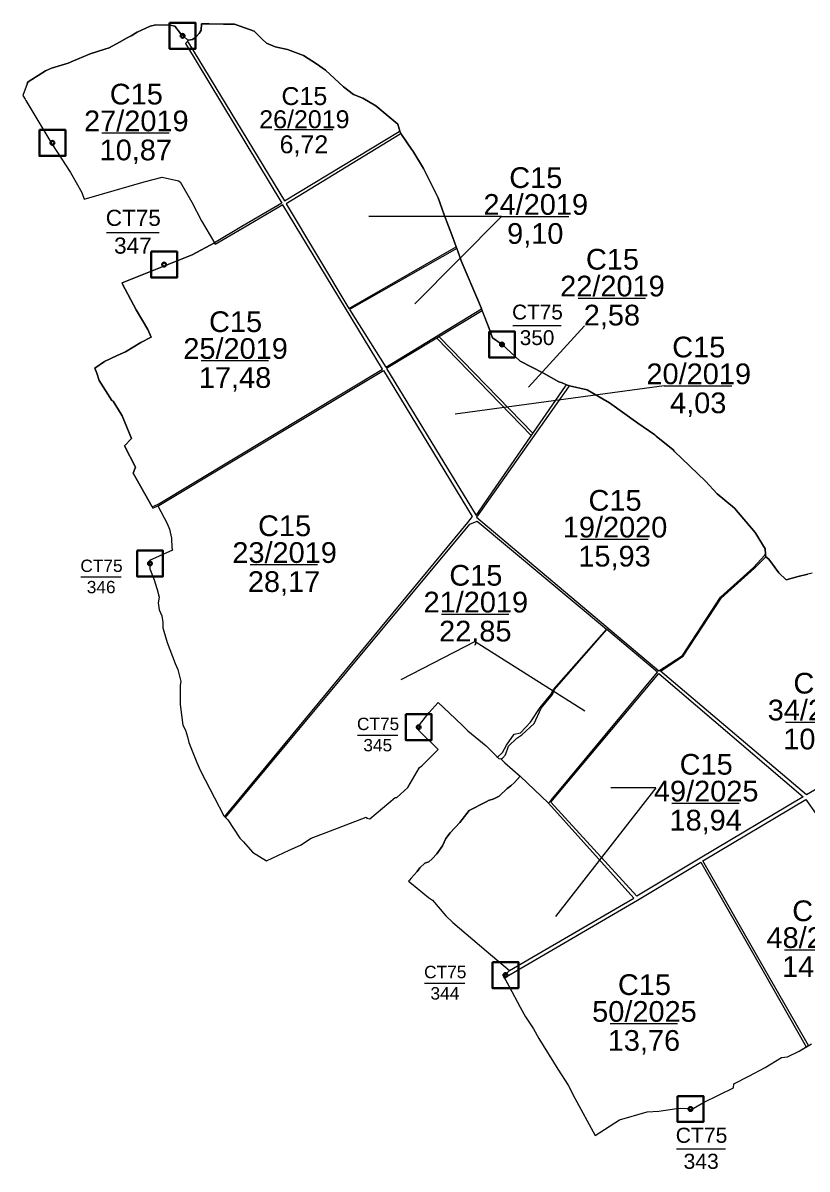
# Model space of a CAD drawing. Header units: metres. Extents: x 417346 to 423194, y 1532618 to 1536698.
# Drawn here: x 420105 to 421620, y 1532618 to 1534832 of the extents above; entities that cross this region are included whole.
import ezdxf
from ezdxf.enums import TextEntityAlignment as Align

# ---------------------------------------------------------------- set-up
doc = ezdxf.new("R2010")
doc.units = ezdxf.units.M
doc.header["$MEASUREMENT"] = 0
doc.linetypes.add('DGN Style 1', pattern=[5.902559, 0.009821, -5.892738])
doc.layers.add('RanhFour', color=7, linetype='Continuous', lineweight=0)
doc.styles.add('Style-Arial', font='arial.ttf')

# ---------------------------------------------------------------- blocks, each defined once
blk = doc.blocks.new('*U0')
at = {"color": 0, "linetype": 'Continuous', "lineweight": -2, "ltscale": 10, "flags": 128}
blk.add_lwpolyline([(-150, 150), (150, 150), (150, -150), (-150, -150), (-150, 150)], close=True, dxfattribs=at)
at = {"color": 0, "linetype": 'Continuous', "lineweight": -2, "ltscale": 10}
blk.add_circle((-0.02828, 0.016065), 22.5, dxfattribs=at)
blk = doc.blocks.new('*U31')
at = {"layer": 'RanhFour', "color": 3, "linetype": 'Continuous', "lineweight": 13}
blk.add_line((-66.520877, -1.660429), (63.750129, -1.660429), dxfattribs=at)
at = {"layer": 'RanhFour', "color": 3, "linetype": 'Continuous', "lineweight": 13, "style": 'Style-Arial'}
blk.add_text('10,87', height=40, dxfattribs=at).set_placement((-1.025137, -54.422685), align=Align.CENTER)
at = {"layer": 'RanhFour', "color": 3, "linetype": 'Continuous', "lineweight": 13, "insert": (-0.000029, 1.089388), "char_height": 40, "attachment_point": 8, "line_spacing_factor": 0.776524, "style": 'Style-Arial'}
blk.add_mtext('C15\\P27/2019', dxfattribs=at)
blk = doc.blocks.new('*U32')
at = {"layer": 'RanhFour', "color": 3, "linetype": 'Continuous', "lineweight": 13}
blk.add_line((-66.520877, -1.660429), (63.750129, -1.660429), dxfattribs=at)
at = {"layer": 'RanhFour', "color": 3, "linetype": 'Continuous', "lineweight": 13, "style": 'Style-Arial'}
blk.add_text('17,48', height=40, dxfattribs=at).set_placement((-1.025137, -54.422685), align=Align.CENTER)
at = {"layer": 'RanhFour', "color": 3, "linetype": 'Continuous', "lineweight": 13, "insert": (-0.000029, 1.089388), "char_height": 40, "attachment_point": 8, "line_spacing_factor": 0.776524, "style": 'Style-Arial'}
blk.add_mtext('C15\\P25/2019', dxfattribs=at)
blk = doc.blocks.new('*U33')
at = {"layer": 'RanhFour', "color": 3, "linetype": 'Continuous', "lineweight": 13}
blk.add_line((-66.520877, -1.660429), (63.750129, -1.660429), dxfattribs=at)
at = {"layer": 'RanhFour', "color": 3, "linetype": 'Continuous', "lineweight": 13, "style": 'Style-Arial'}
blk.add_text('9,10', height=40, dxfattribs=at).set_placement((-1.025137, -54.422685), align=Align.CENTER)
at = {"layer": 'RanhFour', "color": 3, "linetype": 'Continuous', "lineweight": 13, "insert": (-0.000029, 1.089388), "char_height": 40, "attachment_point": 8, "line_spacing_factor": 0.776524, "style": 'Style-Arial'}
blk.add_mtext('C15\\P24/2019', dxfattribs=at)
blk = doc.blocks.new('*U34')
at = {"layer": 'RanhFour', "color": 3, "linetype": 'Continuous', "lineweight": 13}
blk.add_line((-66.520877, -1.660429), (63.750129, -1.660429), dxfattribs=at)
at = {"layer": 'RanhFour', "color": 3, "linetype": 'Continuous', "lineweight": 13, "style": 'Style-Arial'}
blk.add_text('2,58', height=40, dxfattribs=at).set_placement((-1.025137, -54.422685), align=Align.CENTER)
at = {"layer": 'RanhFour', "color": 3, "linetype": 'Continuous', "lineweight": 13, "insert": (-0.000029, 1.089388), "char_height": 40, "attachment_point": 8, "line_spacing_factor": 0.776524, "style": 'Style-Arial'}
blk.add_mtext('C15\\P22/2019', dxfattribs=at)
blk = doc.blocks.new('*U35')
at = {"layer": 'RanhFour', "color": 3, "linetype": 'Continuous', "lineweight": 13}
blk.add_line((-66.520877, -1.660429), (63.750129, -1.660429), dxfattribs=at)
at = {"layer": 'RanhFour', "color": 3, "linetype": 'Continuous', "lineweight": 13, "style": 'Style-Arial'}
blk.add_text('4,03', height=40, dxfattribs=at).set_placement((-1.025137, -54.422685), align=Align.CENTER)
at = {"layer": 'RanhFour', "color": 3, "linetype": 'Continuous', "lineweight": 13, "insert": (-0.000029, 1.089388), "char_height": 40, "attachment_point": 8, "line_spacing_factor": 0.776524, "style": 'Style-Arial'}
blk.add_mtext('C15\\P20/2019', dxfattribs=at)
blk = doc.blocks.new('*U36')
at = {"layer": 'RanhFour', "color": 3, "linetype": 'Continuous', "lineweight": 13}
blk.add_line((-66.520877, -1.660429), (63.750129, -1.660429), dxfattribs=at)
at = {"layer": 'RanhFour', "color": 3, "linetype": 'Continuous', "lineweight": 13, "style": 'Style-Arial'}
blk.add_text('15,93', height=40, dxfattribs=at).set_placement((-1.025137, -54.422685), align=Align.CENTER)
at = {"layer": 'RanhFour', "color": 3, "linetype": 'Continuous', "lineweight": 13, "insert": (-0.000029, 1.089388), "char_height": 40, "attachment_point": 8, "line_spacing_factor": 0.776524, "style": 'Style-Arial'}
blk.add_mtext('C15\\P19/2020', dxfattribs=at)
blk = doc.blocks.new('*U37')
at = {"layer": 'RanhFour', "color": 3, "linetype": 'Continuous', "lineweight": 13}
blk.add_line((-66.520877, -1.660429), (63.750129, -1.660429), dxfattribs=at)
at = {"layer": 'RanhFour', "color": 3, "linetype": 'Continuous', "lineweight": 13, "style": 'Style-Arial'}
blk.add_text('28,17', height=40, dxfattribs=at).set_placement((-1.025137, -54.422685), align=Align.CENTER)
at = {"layer": 'RanhFour', "color": 3, "linetype": 'Continuous', "lineweight": 13, "insert": (-0.000029, 1.089388), "char_height": 40, "attachment_point": 8, "line_spacing_factor": 0.776524, "style": 'Style-Arial'}
blk.add_mtext('C15\\P23/2019', dxfattribs=at)
blk = doc.blocks.new('*U38')
at = {"layer": 'RanhFour', "color": 3, "linetype": 'Continuous', "lineweight": 13}
blk.add_line((-66.520877, -1.660429), (63.750129, -1.660429), dxfattribs=at)
at = {"layer": 'RanhFour', "color": 3, "linetype": 'Continuous', "lineweight": 13, "style": 'Style-Arial'}
blk.add_text('22,85', height=40, dxfattribs=at).set_placement((-1.025137, -54.422685), align=Align.CENTER)
at = {"layer": 'RanhFour', "color": 3, "linetype": 'Continuous', "lineweight": 13, "insert": (-0.000029, 1.089388), "char_height": 40, "attachment_point": 8, "line_spacing_factor": 0.776524, "style": 'Style-Arial'}
blk.add_mtext('C15\\P21/2019', dxfattribs=at)
blk = doc.blocks.new('*U40')
at = {"layer": 'RanhFour', "color": 3, "linetype": 'Continuous', "lineweight": 13}
blk.add_line((-66.520877, -1.660429), (63.750129, -1.660429), dxfattribs=at)
at = {"layer": 'RanhFour', "color": 3, "linetype": 'Continuous', "lineweight": 13, "style": 'Style-Arial'}
blk.add_text('10,04', height=40, dxfattribs=at).set_placement((-1.025137, -54.422685), align=Align.CENTER)
at = {"layer": 'RanhFour', "color": 3, "linetype": 'Continuous', "lineweight": 13, "insert": (-0.000029, 1.089388), "char_height": 40, "attachment_point": 8, "line_spacing_factor": 0.776524, "style": 'Style-Arial'}
blk.add_mtext('C15\\P34/2024', dxfattribs=at)
blk = doc.blocks.new('*U41')
at = {"layer": 'RanhFour', "color": 3, "linetype": 'Continuous', "lineweight": 13}
blk.add_line((-66.520877, -1.660429), (63.750129, -1.660429), dxfattribs=at)
at = {"layer": 'RanhFour', "color": 3, "linetype": 'Continuous', "lineweight": 13, "style": 'Style-Arial'}
blk.add_text('13,76', height=40, dxfattribs=at).set_placement((-1.025137, -54.422685), align=Align.CENTER)
at = {"layer": 'RanhFour', "color": 3, "linetype": 'Continuous', "lineweight": 13, "insert": (-0.000029, 1.089388), "char_height": 40, "attachment_point": 8, "line_spacing_factor": 0.776524, "style": 'Style-Arial'}
blk.add_mtext('C15\\P50/2025', dxfattribs=at)
blk = doc.blocks.new('*U42')
at = {"layer": 'RanhFour', "color": 3, "linetype": 'Continuous', "lineweight": 13}
blk.add_line((-66.520877, -1.660429), (63.750129, -1.660429), dxfattribs=at)
at = {"layer": 'RanhFour', "color": 3, "linetype": 'Continuous', "lineweight": 13, "style": 'Style-Arial'}
blk.add_text('14,18', height=40, dxfattribs=at).set_placement((-1.025137, -54.422685), align=Align.CENTER)
at = {"layer": 'RanhFour', "color": 3, "linetype": 'Continuous', "lineweight": 13, "insert": (-0.000029, 1.089388), "char_height": 40, "attachment_point": 8, "line_spacing_factor": 0.776524, "style": 'Style-Arial'}
blk.add_mtext('C15\\P48/2025', dxfattribs=at)
blk = doc.blocks.new('*U72')
at = {"layer": 'RanhFour', "color": 3, "linetype": 'Continuous', "lineweight": 13}
blk.add_line((-66.520877, -1.660429), (63.750129, -1.660429), dxfattribs=at)
at = {"layer": 'RanhFour', "color": 3, "linetype": 'Continuous', "lineweight": 13, "style": 'Style-Arial'}
for s, p in [('CT75', (-0.000029, 14.422722)), ('347', (-1.025137, -54.422685))]:
    blk.add_text(s, height=40, dxfattribs=at).set_placement(p, align=Align.CENTER)
blk = doc.blocks.new('*U74')
at = {"layer": 'RanhFour', "color": 3, "linetype": 'Continuous', "lineweight": 13}
blk.add_line((-66.520877, -1.660429), (63.750129, -1.660429), dxfattribs=at)
at = {"layer": 'RanhFour', "color": 3, "linetype": 'Continuous', "lineweight": 13, "style": 'Style-Arial'}
for s, p in [('CT75', (-0.000029, 14.422722)), ('350', (-1.025137, -54.422685))]:
    blk.add_text(s, height=40, dxfattribs=at).set_placement(p, align=Align.CENTER)
blk = doc.blocks.new('*U75')
at = {"layer": 'RanhFour', "color": 3, "linetype": 'Continuous', "lineweight": 13}
blk.add_line((-66.520877, -1.660429), (63.750129, -1.660429), dxfattribs=at)
at = {"layer": 'RanhFour', "color": 3, "linetype": 'Continuous', "lineweight": 13, "style": 'Style-Arial'}
for s, p in [('CT75', (-0.000029, 14.422722)), ('346', (-1.025137, -54.422685))]:
    blk.add_text(s, height=40, dxfattribs=at).set_placement(p, align=Align.CENTER)
blk = doc.blocks.new('*U76')
at = {"layer": 'RanhFour', "color": 3, "linetype": 'Continuous', "lineweight": 13}
blk.add_line((-66.520877, -1.660429), (63.750129, -1.660429), dxfattribs=at)
at = {"layer": 'RanhFour', "color": 3, "linetype": 'Continuous', "lineweight": 13, "style": 'Style-Arial'}
for s, p in [('CT75', (-0.000029, 14.422722)), ('345', (-1.025137, -54.422685))]:
    blk.add_text(s, height=40, dxfattribs=at).set_placement(p, align=Align.CENTER)
blk = doc.blocks.new('*U79')
at = {"layer": 'RanhFour', "color": 3, "linetype": 'Continuous', "lineweight": 13}
blk.add_line((-66.520877, -1.660429), (63.750129, -1.660429), dxfattribs=at)
at = {"layer": 'RanhFour', "color": 3, "linetype": 'Continuous', "lineweight": 13, "style": 'Style-Arial'}
for s, p in [('CT75', (-0.000029, 14.422722)), ('344', (-1.025137, -54.422685))]:
    blk.add_text(s, height=40, dxfattribs=at).set_placement(p, align=Align.CENTER)
blk = doc.blocks.new('*U80')
at = {"layer": 'RanhFour', "color": 3, "linetype": 'Continuous', "lineweight": 13}
blk.add_line((-66.520877, -1.660429), (63.750129, -1.660429), dxfattribs=at)
at = {"layer": 'RanhFour', "color": 3, "linetype": 'Continuous', "lineweight": 13, "style": 'Style-Arial'}
for s, p in [('CT75', (-0.000029, 14.422722)), ('343', (-1.025137, -54.422685))]:
    blk.add_text(s, height=40, dxfattribs=at).set_placement(p, align=Align.CENTER)
blk = doc.blocks.new('*U89')
at = {"layer": 'RanhFour', "color": 3, "linetype": 'Continuous', "lineweight": 13}
blk.add_line((-66.520877, -1.660429), (63.750129, -1.660429), dxfattribs=at)
at = {"layer": 'RanhFour', "color": 3, "linetype": 'Continuous', "lineweight": 13, "style": 'Style-Arial'}
blk.add_text('6,72', height=40, dxfattribs=at).set_placement((-1.025137, -54.422685), align=Align.CENTER)
at = {"layer": 'RanhFour', "color": 3, "linetype": 'Continuous', "lineweight": 13, "insert": (-0.000029, 1.089388), "char_height": 40, "attachment_point": 8, "line_spacing_factor": 0.776524, "style": 'Style-Arial'}
blk.add_mtext('C15\\P26/2019', dxfattribs=at)

msp = doc.modelspace()

# ---------------------------------------------------------------- linework, layer by layer
at = {"layer": 'RanhFour', "color": 3, "linetype": 'Continuous', "lineweight": 0}
for p, q in [((420449.51, 1534817.34), (420450.35, 1534829.58)), ((420450.35, 1534829.58), (420465.337, 1534830.002)), ((420423.561, 1534795.659), (420425.34, 1534798.17)), ((420425.34, 1534798.17), (420433.16, 1534799.55)), ((420647.16, 1534768.94), (420672.49, 1534752.58)), ((420833.7236, 1534622.8112), (420835.317, 1534617.726)), ((420879.353, 1534550.414), (420907.386, 1534494.035)), ((420907.386, 1534494.035), (420919.343, 1534461.003)), ((420990.5606, 1534281.4674), (420991.4189, 1534279.269)), ((420991.4189, 1534279.269), (420992.8143, 1534275.6949)), ((421155.187, 1534132.406), (421161.024, 1534130.713)), ((421479.71, 1533893.96), (421519.81, 1533847.57)), ((421540.079, 1533805.369), (421540.74, 1533800.254)), ((421232.569, 1533660.248), (421233.4075, 1533659.5674)), ((421066.08, 1533376.39), (421120.7923, 1533324.3574)), ((420494.6651, 1533298.8816), (420496.7304, 1533296.7011)), ((421035.4217, 1532987.0819), (421044.551, 1532969.965)), ((421618.5418, 1532853.6503), (421623.2536, 1532856.4448))]:
    msp.add_line(p, q, dxfattribs=at)
at = {"layer": 'RanhFour', "color": 7, "linetype": 'Continuous', "lineweight": 0}
for p, q in [((421029.627425, 1534457.64141), (420773.465519, 1534457.64141)), ((421029.627425, 1534457.64141), (420862.320191, 1534288.991894)), ((421190.18491, 1534246.750923), (421081.955911, 1534127.827181)), ((421087.761237, 1534034.28581), (420905.153249, 1534222.794374)), ((420909.440299, 1534225.439548), (421091.376272, 1534038.586652)), ((421344.436377, 1534130.451136), (420940.322901, 1534075.71453)), ((420979.354405, 1533636.73568), (420835.434304, 1533562.605352)), ((420979.354405, 1533636.73568), (421190.85299, 1533502.47537)), ((421327.809438, 1533354.154748), (421134.06617, 1533105.61749)), ((421327.809438, 1533354.154748), (421240.959008, 1533354.154748))]:
    msp.add_line(p, q, dxfattribs=at)
at = {"layer": 'RanhFour', "color": 3, "linetype": 'DGN Style 1', "lineweight": 0}
msp.add_line((421022.0042, 1533413.5418), (421029.6076, 1533408.7068), dxfattribs=at)
at = {"layer": 'RanhFour', "color": 3, "linetype": 'Continuous', "lineweight": 13}
msp.add_line((421358.828305, 1533324.375325), (421489.099311, 1533324.375325), dxfattribs=at)
at = {"layer": 'RanhFour', "color": 3, "linetype": 'Continuous', "lineweight": 13, "flags": 128}
msp.add_lwpolyline([(421629.88, 1533768.76), (421602.98, 1533762.35), (421579.7, 1533755.51), (421565.738, 1533769.045), (421546.604, 1533795.527), (421540.74, 1533800.254), (421540.079, 1533805.369), (421538.9726, 1533815.5626), (421519.81, 1533847.57), (421479.71, 1533893.96), (421446.74, 1533921.74), (421424.02, 1533946.27), (421363.27, 1534004.06), (421361.82, 1534006.63), (421328.48, 1534033.47), (421326.11, 1534036.03), (421293.029, 1534058.541), (421238.245, 1534097.981), (421206.6219, 1534116.2576), (421195.411, 1534122.737), (421161.024, 1534130.713), (421155.187, 1534132.406), (421147.063, 1534136.344), (421140.994, 1534138.451), (421111.2364, 1534155.0272), (421066.086, 1534178.266), (421038.794, 1534203.229), (421031.153, 1534210.649), (421012.561, 1534223.191), (421006.147, 1534241.545), (420990.5606, 1534281.4674), (420986.338, 1534292.283), (420952.207, 1534371.746), (420943.5507, 1534396.1781), (420943.0412, 1534397.6161), (420942.5325, 1534399.0518), (420936.093, 1534417.227), (420919.343, 1534461.003), (420907.386, 1534494.035), (420879.353, 1534550.414), (420858.362, 1534584.195), (420857.422, 1534585.898), (420835.317, 1534617.726), (420833.7236, 1534622.8112), (420829.7, 1534636.18), (420787.1, 1534671.46), (420761.95, 1534686.54), (420743.88, 1534693.62), (420724.47, 1534708.2), (420689.7, 1534740.48), (420672.49, 1534752.58), (420647.16, 1534768.94), (420616.23, 1534780.43), (420592.92, 1534785.58), (420575.86, 1534792.51), (420567.14, 1534800.97), (420551.98, 1534815.54), (420513.8626, 1534829.438), (420492.802, 1534829.001), (420465.337, 1534830.002), (420450.35, 1534829.58), (420449.51, 1534817.34), (420445.74, 1534811.13), (420439.49, 1534804.35), (420433.16, 1534799.55), (420425.34, 1534798.17), (420423.16, 1534799.16), (420409.65, 1534810.93), (420398.96, 1534825.15), (420389.87, 1534827.18), (420362.46, 1534827.98), (420351.08, 1534825.09), (420326.4, 1534813.52), (420314.27, 1534806.38), (420306.52, 1534802.87), (420292.22, 1534794.3), (420271.99, 1534783.71), (420263.43, 1534780.99), (420235.45, 1534771.96), (420226.45, 1534768.02), (420203.23, 1534758.14), (420193.1, 1534754.13), (420160.73, 1534743.98), (420149.36, 1534738.77), (420115.32, 1534718.1), (420114.18, 1534716.04), (420113.37, 1534713.67), (420105.442, 1534691.168), (420109.806, 1534684.014), (420111.022, 1534681.783), (420161.61, 1534598.05), (420197.57, 1534542.83), (420219.2, 1534503.9), (420223.93, 1534491.44), (420339.37, 1534524.56), (420374.132, 1534533.824), (420406.281, 1534526.599), (420409.197, 1534524.911), (420431.73, 1534485.4), (420450.24, 1534449.53), (420475.2487, 1534406.4879), (420432.38, 1534383.81), (420296.84, 1534329.24), (420297.78, 1534327.15), (420324.3099, 1534277.096), (420346.94, 1534239.4), (420352.97, 1534224.57), (420333.52, 1534214.3), (420303.81, 1534196.2), (420287.66, 1534189.33), (420262.83, 1534177.63), (420244.6, 1534164.98), (420247.91, 1534155.03), (420252.72, 1534140.6), (420277.281, 1534102.337), (420279.729, 1534101.031), (420295.544, 1534075.915), (420297.345, 1534072.46), (420315.127, 1534028.533), (420301.4794, 1534014.6946), (420322.841, 1533973.36), (420318.108, 1533961.613), (420355.029, 1533896.9602), (420356.519, 1533894.351), (420366.15, 1533898.7365), (420366.2279, 1533898.5963), (420383.9, 1533864.93), (420388.63, 1533853.46), (420392.41, 1533836.04), (420393.06, 1533817.52), (420394.3737, 1533813.2227), (420368.597, 1533801.2409), (420350.225, 1533793.1886), (420349.676, 1533787.902), (420350.8492, 1533777.016), (420359.03, 1533755.91), (420363.82, 1533738.85), (420364.47, 1533737.11), (420368.35, 1533722.23), (420366.8, 1533711.55), (420368.31, 1533697.57), (420373.75, 1533686.34), (420375.66, 1533673.11), (420375.41, 1533663.07), (420377.76, 1533656.95), (420384.262, 1533634.891), (420399.3937, 1533594.4814), (420404.51, 1533582.53), (420410.35, 1533559.38), (420408.9, 1533552.42), (420409.45, 1533515.28), (420414.4704, 1533474.8739), (420419.33, 1533465.4), (420423.61, 1533452.37), (420425.8802, 1533441.5562), (420441.2864, 1533403.0208), (420448.3474, 1533386.668), (420493.53, 1533300.08), (420501.24, 1533291.94), (420524.679, 1533256.878), (420531.335, 1533249.658), (420549.1, 1533229.9), (420575.67, 1533213.08), (420619.77, 1533233.94), (420641.82, 1533243.53), (420662.01, 1533256.54), (420691.42, 1533267.6), (420768.296, 1533297.064), (420769.818, 1533295.342), (420775.462, 1533294.035), (420824.465, 1533335.373), (420827.6306, 1533335.552), (420848.8787, 1533354.9157), (420871.491, 1533393.2446), (420876.19, 1533396.39), (420907.55, 1533428.25), (420869.92, 1533464.99), (420871.83, 1533475.67), (420890.22, 1533499.26), (420907.59, 1533518.96), (420928.9, 1533498.6), (420954.52, 1533474.2), (420960.97, 1533467.93), (420965.07, 1533464.16), (421000, 1533434.89), (421002.19, 1533433.05), (421024.85, 1533410.74), (421028.36, 1533409.94), (421036.16, 1533402.23), (421066.08, 1533376.39), (421060.75, 1533370.83), (421054.15, 1533363.96), (421048.74, 1533358.48), (421047.66, 1533357.69), (421041.16, 1533352.94), (421025.22, 1533337.78), (421014.87, 1533332.98), (421004.76, 1533329.44), (421000, 1533327.02), (420967.27, 1533310.33), (420949.3, 1533287.36), (420930.88, 1533267.07), (420922.63, 1533256.22), (420915.82, 1533241.91), (420905.04, 1533226.79), (420896.21, 1533216.73), (420889.29, 1533211.17), (420881.65, 1533208.47), (420872.39, 1533199.73), (420866.96, 1533192.52), (420855.27, 1533179.36), (420851.92, 1533175.92), (420850.49, 1533174.02), (420856.08, 1533169.37), (420888.63, 1533142.49), (420896.56, 1533136.94), (420922.4, 1533106.89), (420935.6, 1533093.9), (421000, 1533039.3109), (421045.09, 1533001.09), (421044.09, 1533000), (421034.26, 1532989.26), (421044.551, 1532969.965), (421066.146, 1532930.248), (421076.353, 1532911.796), (421091.4841, 1532888.7126), (421102.18, 1532869.78), (421138.5, 1532810.783), (421158.455, 1532779.745), (421171.794, 1532754.896), (421210.5825, 1532682.64), (421257.85, 1532712.65), (421311.612, 1532728.228), (421333.975, 1532729.456), (421364.31, 1532734.13), (421376.17, 1532735.43), (421392.5, 1532734.64), (421395.95, 1532732.34), (421420.16, 1532745.91), (421478.04, 1532774.76), (421478.42, 1532782.23), (421507.77, 1532797.23), (421539.25, 1532813.84), (421570.77, 1532832.83), (421582.49, 1532834.42), (421604.8, 1532845.5), (421628.86, 1532859.77)], dxfattribs=at)
at = {"layer": 'RanhFour', "color": 3, "linetype": 'Continuous', "lineweight": 0, "flags": 128}
for points in [[(420115.32, 1534718.1), (420149.36, 1534738.77), (420160.73, 1534743.98), (420193.1, 1534754.13), (420203.23, 1534758.14), (420235.45, 1534771.96), (420263.43, 1534780.99), (420271.99, 1534783.71), (420286.2831, 1534791.1922), (420292.22, 1534794.3), (420306.52, 1534802.87), (420314.27, 1534806.38), (420326.4, 1534813.52), (420351.08, 1534825.09), (420362.46, 1534827.98), (420389.87, 1534827.18), (420398.96, 1534825.15), (420409.65, 1534810.93), (420423.16, 1534799.16), (420425.34, 1534798.17)], [(420465.337, 1534830.002), (420492.802, 1534829.001), (420513.8626, 1534829.438), (420551.98, 1534815.54)], [(420433.16, 1534799.55), (420439.49, 1534804.35), (420445.74, 1534811.13), (420449.51, 1534817.34)], [(420551.98, 1534815.54), (420567.14, 1534800.97), (420575.86, 1534792.51), (420592.92, 1534785.58)], [(420423.561, 1534795.659), (420419.186, 1534791.837), (420605.366, 1534483.3761), (420528.6028, 1534438.4748), (420475.2487, 1534406.4879)], [(420423.561, 1534795.659), (420425.531, 1534793.104), (420610.5923, 1534488.2259), (420831.978, 1534621.835), (420833.7236, 1534622.8112)], [(420592.92, 1534785.58), (420616.23, 1534780.43), (420647.16, 1534768.94)], [(420672.49, 1534752.58), (420689.7, 1534740.48), (420724.47, 1534708.2)], [(420113.37, 1534713.67), (420114.18, 1534716.04), (420115.32, 1534718.1)], [(420113.37, 1534713.67), (420105.442, 1534691.168), (420109.806, 1534684.014), (420111.022, 1534681.783), (420161.61, 1534598.05), (420197.57, 1534542.83), (420219.2, 1534503.9), (420223.93, 1534491.44), (420339.37, 1534524.56), (420374.132, 1534533.824), (420406.281, 1534526.599), (420409.197, 1534524.911), (420431.73, 1534485.4), (420450.24, 1534449.53), (420475.2487, 1534406.4879)], [(420724.47, 1534708.2), (420743.88, 1534693.62), (420761.95, 1534686.54)], [(420761.95, 1534686.54), (420787.1, 1534671.46), (420829.7, 1534636.18), (420833.7236, 1534622.8112)], [(420835.317, 1534617.726), (420834.0314, 1534616.9384), (420614.2025, 1534482.2558), (420734.955, 1534280.188), (420942.5317, 1534399.054)], [(420835.317, 1534617.726), (420857.422, 1534585.898), (420858.362, 1534584.195), (420879.353, 1534550.414)], [(420355.029, 1533896.9602), (420366.3992, 1533902.1203), (420800.2338, 1534162.7903), (420607.4385, 1534479.9543), (420530.6792, 1534435.0552), (420476.894, 1534403.538), (420475.2487, 1534406.4879)], [(420919.343, 1534461.003), (420936.093, 1534417.227), (420942.5317, 1534399.054)], [(420355.029, 1533896.9602), (420318.108, 1533961.613), (420322.841, 1533973.36), (420301.4794, 1534014.6946), (420315.127, 1534028.533), (420297.345, 1534072.46), (420295.544, 1534075.915), (420279.729, 1534101.031), (420277.281, 1534102.337), (420252.72, 1534140.6), (420247.91, 1534155.03), (420244.6, 1534164.98), (420262.83, 1534177.63), (420287.66, 1534189.33), (420303.81, 1534196.2), (420333.52, 1534214.3), (420352.97, 1534224.57), (420346.94, 1534239.4), (420324.3099, 1534277.096), (420297.78, 1534327.15), (420296.84, 1534329.24), (420432.38, 1534383.81), (420475.2487, 1534406.4879)], [(420943.5515, 1534396.1759), (420736.517, 1534277.926), (420806.2185, 1534166.3862), (420991.4189, 1534279.269)], [(420942.5317, 1534399.054), (420943.0412, 1534397.6161), (420943.5515, 1534396.1759)], [(420943.5515, 1534396.1759), (420952.207, 1534371.746), (420986.338, 1534292.283), (420990.5606, 1534281.4674)], [(420992.8143, 1534275.6949), (420807.7953, 1534163.8339), (420981.052, 1533880.365), (421153.447, 1534129.8875), (421155.187, 1534132.406)], [(420992.8143, 1534275.6949), (421006.147, 1534241.545), (421012.561, 1534223.191), (421031.153, 1534210.649)], [(421031.153, 1534210.649), (421038.794, 1534203.229), (421066.086, 1534178.266)], [(421066.086, 1534178.266), (421111.2364, 1534155.0272), (421140.994, 1534138.451)], [(420366.15, 1533898.7365), (420367.976, 1533899.568), (420801.792, 1534160.2268), (420973.313, 1533878.019), (420964.484, 1533866.563), (420494.6651, 1533298.8816)], [(421161.024, 1534130.713), (421159.4632, 1534128.5096), (420981.3432, 1533877.053), (421333.694, 1533580.1114), (421379.4212, 1533609.8976), (421452.6977, 1533722.0343), (421516.5846, 1533779.8341), (421538.4899, 1533803.6418), (421540.079, 1533805.369)], [(421140.994, 1534138.451), (421147.063, 1534136.344), (421155.187, 1534132.406)], [(421161.024, 1534130.713), (421195.411, 1534122.737), (421206.6219, 1534116.2576), (421238.245, 1534097.981), (421293.029, 1534058.541), (421326.11, 1534036.03)], [(421326.11, 1534036.03), (421328.48, 1534033.47), (421361.82, 1534006.63)], [(421361.82, 1534006.63), (421363.27, 1534004.06), (421424.02, 1533946.27)], [(421424.02, 1533946.27), (421446.74, 1533921.74), (421479.71, 1533893.96)], [(420366.15, 1533898.7365), (420366.2279, 1533898.5963), (420383.9, 1533864.93), (420388.63, 1533853.46), (420392.41, 1533836.04), (420393.06, 1533817.52), (420394.3737, 1533813.2227), (420368.597, 1533801.2409), (420350.225, 1533793.1886), (420349.676, 1533787.902), (420350.8492, 1533777.016), (420359.03, 1533755.91), (420363.82, 1533738.85), (420364.47, 1533737.11), (420368.35, 1533722.23), (420366.8, 1533711.55), (420368.31, 1533697.57), (420373.75, 1533686.34), (420375.66, 1533673.11), (420375.41, 1533663.07), (420377.76, 1533656.95), (420384.262, 1533634.891), (420399.3937, 1533594.4814), (420404.51, 1533582.53), (420410.35, 1533559.38), (420408.9, 1533552.42), (420409.45, 1533515.28), (420414.4704, 1533474.8739), (420419.33, 1533465.4), (420423.61, 1533452.37), (420425.8802, 1533441.5562), (420441.2864, 1533403.0208), (420448.3474, 1533386.668), (420493.53, 1533300.08), (420494.6651, 1533298.8816)], [(420355.029, 1533896.9602), (420356.519, 1533894.351), (420366.15, 1533898.7365)], [(420496.7304, 1533296.7011), (420969.006, 1533863.306), (420983.202, 1533869.418), (421232.569, 1533660.248)], [(421741.316, 1533863.587), (421990.974, 1533558.017), (421619.0283, 1533340.6212), (421337.131, 1533579.633), (421381.1529, 1533608.1602), (421454.5554, 1533720.4897), (421518.453, 1533778.462), (421540.74, 1533800.254)], [(421519.81, 1533847.57), (421538.9726, 1533815.5626), (421540.079, 1533805.369)], [(421540.74, 1533800.254), (421546.604, 1533795.527), (421565.738, 1533769.045), (421579.7, 1533755.51), (421602.98, 1533762.35), (421621.8938, 1533766.857)], [(421022.0042, 1533413.5418), (421031.72, 1533422.139), (421039.2708, 1533436.6209), (421054.403, 1533457.638), (421066.365, 1533460.501), (421085.889, 1533481.084), (421104.441, 1533509.072), (421126.049, 1533535.197), (421130.152, 1533544.679), (421232.569, 1533660.248)], [(421029.6076, 1533408.7068), (421031.759, 1533411.1014), (421037.8321, 1533417.8613), (421043.7068, 1533434.5322), (421059.3603, 1533450.163), (421069.1499, 1533456.2058), (421093.091, 1533478.0628), (421106.2385, 1533508.1626), (421128.4243, 1533534.1617), (421132.1545, 1533543.7014), (421233.4075, 1533659.5674)], [(421120.7923, 1533324.3574), (421125.9371, 1533330.5339), (421331.568, 1533577.402), (421233.4075, 1533659.5674)], [(421612.6899, 1533336.8461), (421413.7214, 1533217.9698), (421291.6066, 1533144.7867), (421125.461, 1533326.458), (421334.069, 1533575.206), (421612.6899, 1533336.8461)], [(420824.465, 1533335.373), (420827.6306, 1533335.552), (420848.8787, 1533354.9157), (420871.491, 1533393.2446), (420876.19, 1533396.39), (420907.55, 1533428.25), (420869.92, 1533464.99), (420871.83, 1533475.67), (420890.22, 1533499.26), (420907.59, 1533518.96)], [(420907.59, 1533518.96), (420928.9, 1533498.6), (420954.52, 1533474.2), (420960.97, 1533467.93), (420965.07, 1533464.16), (421000, 1533434.89), (421002.19, 1533433.05), (421022.0042, 1533413.5418)], [(421029.6076, 1533408.7068), (421036.16, 1533402.23), (421066.08, 1533376.39)], [(421041.16, 1533352.94), (421047.66, 1533357.69), (421048.74, 1533358.48), (421054.15, 1533363.96), (421060.75, 1533370.83), (421066.08, 1533376.39)], [(420866.96, 1533192.52), (420872.39, 1533199.73), (420881.65, 1533208.47), (420889.29, 1533211.17), (420896.21, 1533216.73), (420905.04, 1533226.79), (420915.82, 1533241.91), (420922.63, 1533256.22), (420930.88, 1533267.07), (420949.3, 1533287.36), (420967.27, 1533310.33), (421000, 1533327.02), (421004.76, 1533329.44), (421014.87, 1533332.98), (421025.22, 1533337.78), (421041.16, 1533352.94)], [(420691.42, 1533267.6), (420768.296, 1533297.064), (420769.818, 1533295.342), (420775.462, 1533294.035), (420824.465, 1533335.373)], [(421045.09, 1533001.09), (421285.4911, 1533141.1309), (421120.7923, 1533324.3574)], [(421623.2536, 1532856.4448), (421540.8331, 1533000), (421418.6634, 1533212.7878), (421617.6668, 1533331.6817), (421717.746, 1533190.009), (421779.867, 1533102.761), (421858.3514, 1533000), (421877.8586, 1532974.4589)], [(420496.7304, 1533296.7011), (420501.24, 1533291.94), (420524.679, 1533256.878), (420531.335, 1533249.658), (420549.1, 1533229.9), (420575.67, 1533213.08), (420619.77, 1533233.94), (420641.82, 1533243.53), (420662.01, 1533256.54), (420691.42, 1533267.6)], [(421035.4217, 1532987.0819), (421057.5493, 1533000), (421292.7165, 1533137.2911), (421415.2304, 1533210.7331), (421535.215, 1533000), (421618.5418, 1532853.6503)], [(420866.96, 1533192.52), (420855.27, 1533179.36), (420851.92, 1533175.92), (420850.49, 1533174.02), (420856.08, 1533169.37), (420888.63, 1533142.49), (420896.56, 1533136.94), (420922.4, 1533106.89), (420935.6, 1533093.9), (421000, 1533039.3109), (421045.09, 1533001.09)], [(421035.4217, 1532987.0819), (421034.26, 1532989.26), (421044.09, 1533000), (421045.09, 1533001.09)], [(421044.551, 1532969.965), (421066.146, 1532930.248), (421076.353, 1532911.796), (421091.4841, 1532888.7126), (421102.18, 1532869.78), (421138.5, 1532810.783), (421158.455, 1532779.745), (421171.794, 1532754.896), (421210.5825, 1532682.64), (421257.85, 1532712.65), (421311.612, 1532728.228), (421333.975, 1532729.456), (421364.31, 1532734.13), (421376.17, 1532735.43), (421392.5, 1532734.64), (421395.95, 1532732.34), (421420.16, 1532745.91), (421478.04, 1532774.76), (421478.42, 1532782.23)], [(421478.42, 1532782.23), (421507.77, 1532797.23), (421539.25, 1532813.84), (421570.77, 1532832.83), (421582.49, 1532834.42), (421604.8, 1532845.5), (421618.5418, 1532853.6503)]]:
    msp.add_lwpolyline(points, dxfattribs=at)

# ---------------------------------------------------------------- block references
at = {"layer": 'RanhFour', "color": 3, "linetype": 'Continuous', "lineweight": 30, "ltscale": 1.666667, "xscale": 0.166667, "yscale": 0.166667, "zscale": 0.166667}
for p in [(420413.896, 1534806.595), (420162.400713, 1534599.826323), (420378.180713, 1534364.768323), (421030.835, 1534210.48), (420350.847, 1533787.294), (420870.024, 1533471.155), (421037.508, 1532992.384), (421395.026, 1532733.653)]:
    msp.add_blockref('*U0', p, dxfattribs=at)
at = {"layer": 'RanhFour', "color": 3, "linetype": 'Continuous', "lineweight": 13}
for name, p in [('*U31', (420324.51563, 1534620.650623)), ('*U33', (421096.148303, 1534459.301839)), ('*U34', (421244.271235, 1534301.627664)), ('*U32', (420516.254658, 1534181.033645)), ('*U35', (421410.957254, 1534132.111565)), ('*U36', (421249.281837, 1533835.954361)), ('*U37', (420610.931171, 1533786.848209)), ('*U38', (420980.379542, 1533691.158365)), ('*U40', (421645.14758, 1533482.707761)), ('*U42', (421642.809299, 1533043.090783)), ('*U41', (421306.09686, 1532900.449104))]:
    msp.add_blockref(name, p, dxfattribs=at)
for name, p, xscale, yscale, zscale in [('*U89', (420649.126428, 1534626.85549), 0.863431, 0.863431, 0.863431), ('*U72', (420318.671613, 1534428.267225), 0.778733, 0.778733, 0.778733), ('*U74', (421099.369351, 1534248.375481), 0.717605, 0.717605, 0.717605), ('*U75', (420257.22779, 1533762.403478), 0.596897, 0.596897, 0.596897), ('*U76', (420791.515961, 1533457.025267), 0.596897, 0.596897, 0.596897), ('*U79', (420921.214135, 1532977.684083), 0.598579, 0.598579, 0.598579), ('*U80', (421416.382717, 1532657.76518), 0.730324, 0.730324, 0.730324)]:
    msp.add_blockref(name, p, dxfattribs=dict(at, xscale=xscale, yscale=yscale, zscale=zscale))

# ---------------------------------------------------------------- texts
at = {"layer": 'RanhFour', "color": 3, "linetype": 'Continuous', "lineweight": 13, "style": 'Style-Arial'}
msp.add_text('18,94', height=40, dxfattribs=at).set_placement((421424.324045, 1533271.613069), align=Align.CENTER)
at = {"layer": 'RanhFour', "color": 3, "linetype": 'Continuous', "lineweight": 13, "insert": (421425.349153, 1533327.125141), "char_height": 40, "attachment_point": 8, "line_spacing_factor": 0.776524, "style": 'Style-Arial'}
msp.add_mtext('C15\\P49/2025', dxfattribs=at)

doc.saveas('drawing.dxf')
